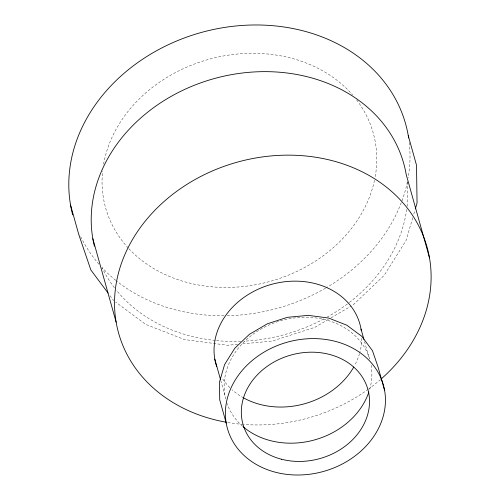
<?xml version="1.0" encoding="UTF-8"?>
<svg xmlns="http://www.w3.org/2000/svg" width="500" height="500" viewBox="0 0 500 500"><rect width="100%" height="100%" fill="white"/><g stroke="black" fill="none" stroke-linecap="round" stroke-linejoin="round"><path stroke-width="0.38" stroke-dasharray="2.5 1.88" d="M412.738 217.75L406.037 240.562L384.237 275.294L353.175 304.869L351.831 305.656M413.819 214.069L414.9 210.387M328.363 319.431L314.95 327.3L272.162 341.081L241.488 343.975M331.044 317.856L351.163 306.05M237.65 344.331L227.681 345.275L184.531 339.575L145.638 324.35L115.562 302.006M109.956 295.606L113.681 300.613M364.525 341.6L369.256 358.556M220.769 380.513L224.887 395.256M361.781 338.35A74.725 61.95 -15.6 0 1 359.719 352.863M359.506 353.606A74.725 61.95 -15.6 0 1 354.494 365.719M243.694 397.956A74.725 61.95 -15.6 0 1 232.013 389.694M229.881 387.681A74.725 61.95 -15.6 0 1 221.875 377.65M380.562 379.494A160.119 132.744 -15.6 0 1 368.894 388.8M368.275 389.25A160.119 132.744 -15.6 0 1 244.1 424.469M243.319 424.412A160.119 132.744 -15.6 0 1 227 422.369M407.231 182.044A160.119 132.744 -15.6 0 1 406.894 207.9M406.688 209.456A160.119 132.744 -15.6 0 1 348.044 303.469M347.413 303.944A160.119 132.744 -15.6 0 1 327.312 317.031M323.875 318.913A160.119 132.744 -15.6 0 1 243.931 341.2M240.863 341.337A160.119 132.744 -15.6 0 1 216.088 340.562M215.306 340.481A160.119 132.744 -15.6 0 1 116.325 290.156M114.4 287.706A160.119 132.744 -15.6 0 1 101.969 267.425M356.581 99.856A138.944 115.194 -15.6 0 1 375.094 177.306M374.5 180.287A138.944 115.194 -15.6 0 1 270.2 281.375A138.944 115.194 -15.6 0 1 128.763 248.6M128.238 248.031A138.944 115.194 -15.6 0 1 102.625 171.012M103.588 164.188A138.944 115.194 -15.6 0 1 208.669 59.363A138.944 115.194 -15.6 0 1 352.656 95.044M371.112 365.194A74.725 61.95 -15.6 0 1 369.369 390.481M242.65 426.312A74.725 61.95 -15.6 0 1 227.019 403.475M225.681 399.019A74.725 61.95 -15.6 0 1 281.556 320.5A74.725 61.95 -15.6 0 1 369.694 359.194M409.244 142.525A172.575 143.075 -15.6 0 1 408.119 177.95M407.413 181.669A172.575 143.075 -15.6 0 1 326.225 287.762M325.544 288.156A172.575 143.075 -15.6 0 1 227.05 315.738M223.994 315.781A172.575 143.075 -15.6 0 1 116.356 280.819M115.75 280.331A172.575 143.075 -15.6 0 1 102.144 267.7M98.963 264.188A172.575 143.075 -15.6 0 1 79.856 234.856"/><path stroke-width="0.75" d="M415.331 208.919L417.056 203.025L416.519 165.25L408.275 135.731M108.094 293.106L90.869 269.975L78.781 234.544L70.544 205.025M429.5 257.9L406.181 174.4A160.119 132.744 -15.6 0 0 222.381 76.513A160.119 132.744 -15.6 0 0 94.4 246.238M384.625 390.525A80.95 67.112 -15.6 0 0 255.894 357.587A80.95 67.112 -15.6 0 0 275.744 472.312A80.95 67.112 -15.6 0 0 384.625 390.525L378.131 367.269L372.469 350.681L361.794 336.331L346.831 325.2L328.606 318.05L308.356 315.363L287.469 317.319L267.356 323.787L249.4 334.331L234.819 348.231L224.606 364.538L219.456 382.137L219.725 399.837L226.213 423.094M361.025 329.062L363.906 339.387M214.8 359.125L220.562 379.775M92.831 238.694L116.144 322.194M216.681 366.613A74.725 61.95 -15.6 0 1 273.694 283.788A74.725 61.95 -15.6 0 1 361.262 330.581M353.75 367.062A74.725 61.95 -15.6 0 1 243.694 397.956M225.475 422.094A160.119 132.744 -15.6 0 1 131.912 240.544A160.119 132.744 -15.6 0 1 367.675 174.694A160.119 132.744 -15.6 0 1 381.75 378.45M368.894 391.962A74.725 61.95 -15.6 0 1 314.494 439.938A74.725 61.95 -15.6 0 1 243.212 426.8M72.688 214.925A172.575 143.075 -15.6 0 1 210.438 30.162A172.575 143.075 -15.6 0 1 408.644 137.981M281.65 459.275A64.844 53.756 -15.6 0 0 368.862 393.762A64.844 53.756 -15.6 0 0 265.75 367.388A64.844 53.756 -15.6 0 0 281.65 459.275"/></g></svg>
